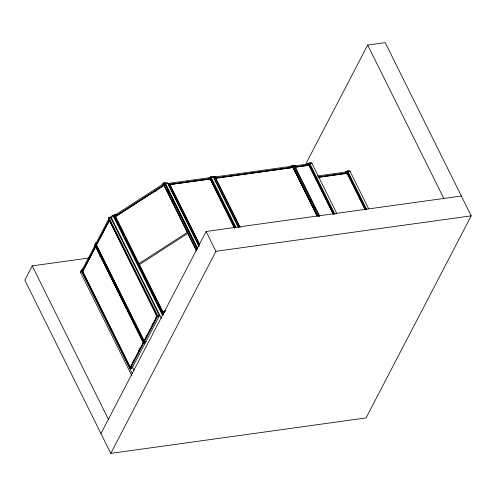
<?xml version="1.0" encoding="UTF-8"?>
<svg xmlns="http://www.w3.org/2000/svg" width="496" height="496" viewBox="0 0 496 496"><rect width="100%" height="100%" fill="white"/><g stroke="black" fill="none" stroke-linecap="round" stroke-linejoin="round"><path stroke-width="0.74" d="M82.485 269.384L82.317 269.049L81.363 270.221L130.287 368.776L131.88 368.559L159.377 315.716L110.447 217.155L108.86 217.378L108.407 219.561M88.982 257.988L32.228 265.875L24.8 280.153L110.794 453.387L366.06 417.923L471.2 215.847L385.206 42.613L367.672 45.049L305.449 164.647M80.718 272.781L81.499 271.269M81.697 270.89L109.194 218.048L110.782 217.825M95.523 246.177L82.565 271.089L83.626 270.946M96.311 244.671L109.275 219.759M82.596 271.61L95.716 246.679L82.596 271.61L130.243 367.592L143.363 342.655L130.243 367.592M96.342 245.191L109.467 220.255L157.108 316.237L144.144 341.149L96.342 245.191L109.467 220.255M109.814 221.557L110.515 220.212M164.616 184.053L165.205 182.919L167.326 182.621L198.97 246.376M165.044 184.909L165.633 183.78L167.753 183.483M169.93 184.586L210.223 178.988L169.93 184.586L199.745 244.658M210.217 177.717L210.806 176.582L212.927 176.291L238.396 227.602M210.639 178.572L211.228 177.444L213.354 177.146M212.958 177.537L213.547 176.402L216.002 176.781M215.741 178.225L293.155 167.468L215.741 178.225L240.076 227.249M132.661 362.353L134.063 359.662M138.613 350.908L140.368 347.541M146.06 336.604L146.76 335.259M152.012 325.159L152.712 323.814M155.868 317.756L156.916 315.735M143.989 341.167L156.947 316.256L109.306 220.28M130.287 368.776L157.784 315.933L108.86 217.378M100.948 433.554L206.088 231.477L461.354 196.013M110.794 453.387L215.934 251.305L206.088 231.477M290.538 167.121L291.133 165.986L293.086 165.354L295.535 165.732M295.275 167.177L309.058 165.261L295.275 167.177L319.61 216.2M308.841 164.015L309.43 162.88L311.55 162.589L336.679 213.206M309.268 164.877L309.857 163.742L311.978 163.451M346.977 172.025L347.566 170.891L349.686 170.599L368.64 208.779M346.289 174.059L346.878 172.924L317.986 176.942M318.308 177.283L347.2 173.265L319.009 177.289M347.405 172.881L347.994 171.752L350.114 171.455M97.123 242.476L96.063 242.625L95.114 243.796L94.662 245.979M197.265 248.651L164.765 183.179L164.002 182.571L162.149 184.214L162.316 184.543M123.752 235.383L114.402 216.56L112.883 215.338L110.862 216.64L161.374 318.401M111.29 217.502L113.311 216.194L114.83 217.415M113.813 215.872L164.337 183.241L165.1 183.849M115.301 216.169L163.804 184.847L164.567 185.461M115.444 216.585L164.021 185.318L115.444 216.585L163.159 312.623L165.1 311.37M155.508 191.307L156.804 190.47M138.886 263.68L187.389 232.357M139.357 264.641L187.86 233.312M162.942 312.151L165.528 310.477M165.025 311.308L163.159 312.623M116.43 214.842L115.667 214.229L113.479 215.196L162.403 313.757L164.709 312.269M213.881 177.072L309.324 163.816M169.601 184.245L209.901 178.647M215.419 177.884L292.832 167.127M294.953 166.836L308.735 164.92M317.508 175.987L347.46 171.827M96.174 243.654L95.114 243.796L144.038 342.358L145.626 342.135M99.715 256.5L101.252 256.283M215.934 251.305L471.2 215.847M157.784 315.933L159.377 315.716M158.98 316.467L157.393 316.69L108.798 218.804M146.022 341.378L144.429 341.601L95.84 243.716M145.235 342.891L143.642 343.114L95.052 245.222M132.271 367.803L130.684 368.026L82.088 270.134M113.479 215.196L114.241 215.81M162.403 313.757L163.165 314.365M367.672 45.049L443.821 198.45M347.566 170.891L366.86 209.765M366.284 209.74L347.132 171.151L345.173 171.783L345.34 172.118M347.2 173.265L365.366 209.864M346.4 171.969L365.223 209.889M309.43 162.88L334.899 214.191M334.304 214.136L308.989 163.147L307.036 163.779L307.204 164.108M309.058 165.261L333.399 214.284M308.264 163.965L333.244 214.284M294.475 165.881L319.554 216.312M310.818 199.702L311.507 201.085M313.224 204.538L315.623 209.374M293.086 165.354L318.395 216.349M293.155 167.468L317.49 216.492M293.093 167.58L317.428 216.603M292.355 166.172L316.994 215.803M291.133 165.986L291.295 166.321M214.942 176.929L239.921 227.249M213.547 176.402L238.861 227.397M210.806 176.582L235.935 227.205M235.47 227.869L210.49 177.543L168.07 183.439L199.212 246.171M210.223 178.988L234.558 228.011M209.43 177.692L234.503 228.129M169.13 183.291L199.69 244.77M165.205 182.919L197.538 248.05M164.002 182.571L197.191 249.42M167.171 190.706L168.882 194.153M171.616 199.671L174.356 205.183M163.327 183.892L196.583 250.914M163.947 185.256L196.509 250.852M115.667 214.229L115.835 214.563M114.824 215.214L163.413 313.106M114.576 216.479L117.31 221.997M119.021 225.444L121.421 230.268M140.926 269.557L141.608 270.94M145.371 278.523L146.06 279.899M148.794 285.417L151.534 290.929M153.245 294.376L155.639 299.2M125.469 238.843L128.21 244.373M128.898 245.756L132.674 253.357M133.356 254.739L155.998 300.353M157.716 303.806L160.462 309.337M161.144 310.719L163.203 314.867M112.883 215.338L162.713 315.716M96.063 242.625L96.23 242.959M95.561 246.698L143.201 342.68M132.37 366.891L134.087 370.345M132.277 373.556L81.077 270.407L80.29 271.92L131.837 375.757M32.228 265.875L108.376 419.275"/></g></svg>
